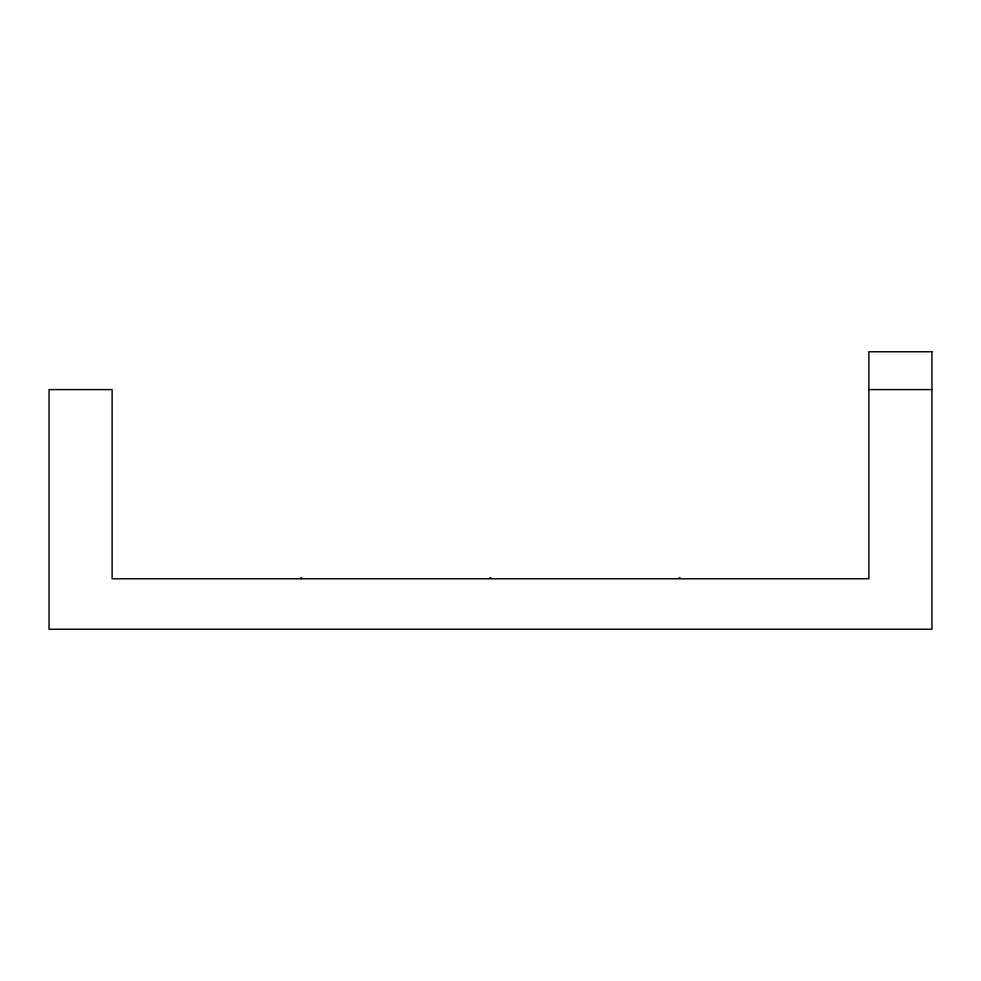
<?xml version="1.0" encoding="UTF-8"?>
<svg xmlns="http://www.w3.org/2000/svg" width="981" height="981" viewBox="0 0 981 981"><rect width="100%" height="100%" fill="white"/><g stroke="black" fill="none" stroke-linecap="round" stroke-linejoin="round"><path stroke-width="1.47" d="M301.449 577.932L301.694 577.748A2.011 2.011 0 0 0 301.008 577.65M490.635 577.932L490.88 577.748A2.011 2.011 0 0 0 490.206 577.65L490.132 577.883M301.167 578.594L301.449 578.594M868.884 389.592L931.95 389.592M679.33 577.883L679.306 577.748A2.011 2.011 0 0 1 679.98 577.65M931.95 351.762L868.884 351.762L868.884 578.79L112.116 578.79L112.116 389.592L49.05 389.592L49.05 629.238L931.95 629.238L931.95 351.762"/></g></svg>
